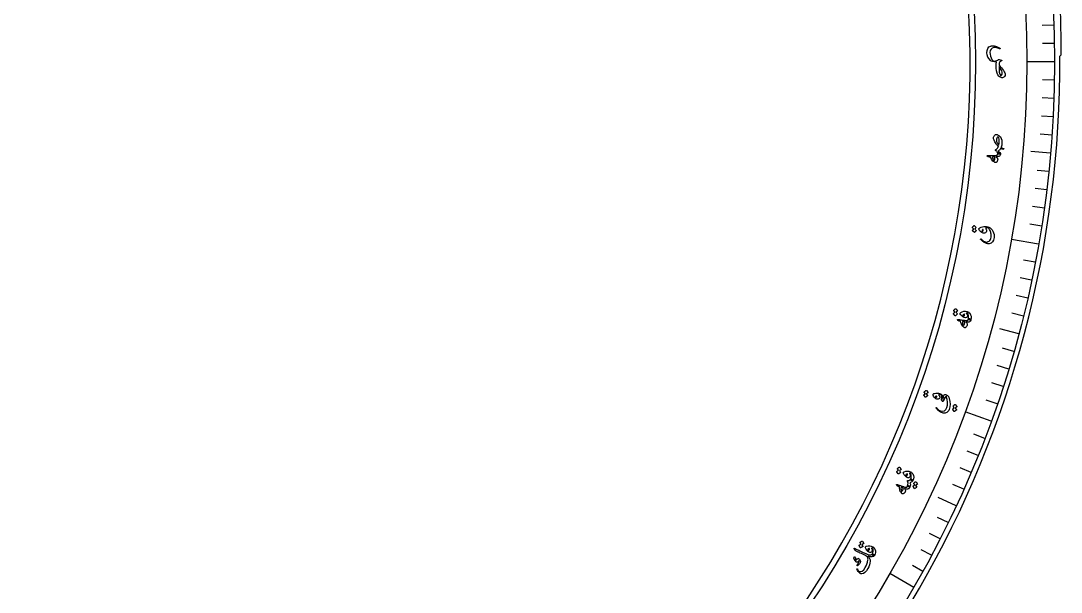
# Model space of a CAD drawing. Header units: millimetres. Extents: x -88 to 88, y -88 to 103.
# Drawn here: x 1.5 to 88.1, y -44.2 to 3.4 of the extents above; entities that cross this region are included whole.
import ezdxf

# ---------------------------------------------------------------- set-up
doc = ezdxf.new("R2010")
doc.units = ezdxf.units.MM
for name, color, linetype in [('CUT_INNER', 6, 'Continuous'), ('CUT_OUTER', 1, 'Continuous'), ('ENGRAVE', 7, 'Continuous'), ('ENGRAVE_FINE', 8, 'Continuous'), ('TEXT', 5, 'Continuous')]:
    doc.layers.add(name, color=color, linetype=linetype)

msp = doc.modelspace()

# ---------------------------------------------------------------- linework, layer by layer
at = {"layer": 'CUT_INNER'}
msp.add_arc((0, 0), 80.52, 110.390625, 87.539062, dxfattribs=at)
at = {"layer": 'CUT_OUTER'}
msp.add_lwpolyline([(88.0975, 0.5668), (88.095, 0.564), (87.9986, 0.4676)], dxfattribs=at)
for centre, radius, start, end in [((5.1658, 0.9769), 82.9327, 359.716647, 8.284978), ((0, -0.0002), 87.9998, 179.223718, 0.304605)]:
    msp.add_arc(centre, radius, start, end, dxfattribs=at)
at = {"layer": 'ENGRAVE'}
for points in [[(87.5512, 0), (85.2474, 0)], [(87.218, -7.6306), (85.5787, -7.4872)], [(86.2211, -15.2031), (83.9523, -14.803)], [(84.568, -22.6599), (82.9784, -22.234)], [(82.2712, -29.9443), (80.1063, -29.1563)], [(79.3483, -37.0007), (77.8569, -36.3053)], [(75.8216, -43.7756), (73.8264, -42.6237)]]:
    msp.add_lwpolyline(points, dxfattribs=at)
for radius in [87.5512, 85.2474, 80.9688]:
    msp.add_circle((0, 0), radius, dxfattribs=at)
at = {"layer": 'ENGRAVE_FINE'}
for points in [[(87.4979, 3.0555), (86.5111, 3.021)], [(87.5379, 1.528), (86.5507, 1.5107)], [(87.5379, -1.528), (86.5507, -1.5107)], [(87.4979, -3.0555), (86.5111, -3.021)], [(87.4312, -4.5821), (86.4452, -4.5304)], [(87.3379, -6.1073), (86.353, -6.0384)], [(87.0716, -9.1516), (86.0896, -9.0484)], [(86.8986, -10.6698), (85.9186, -10.5495)], [(86.6992, -12.1848), (85.7214, -12.0474)], [(86.4733, -13.696), (85.4981, -13.5416)], [(85.9426, -16.7056), (84.9734, -16.5172)], [(85.638, -18.2029), (84.6722, -17.9976)], [(85.3073, -19.6947), (84.3452, -19.4726)], [(84.9506, -21.1806), (83.9925, -20.9417)], [(84.1596, -24.1324), (83.2105, -23.8602)], [(83.7256, -25.5975), (82.7814, -25.3088)], [(83.2661, -27.0548), (82.3271, -26.7497)], [(82.7813, -28.5039), (81.8477, -28.1824)], [(81.7361, -31.3755), (80.8143, -31.0217)], [(81.1761, -32.7973), (80.2606, -32.4274)], [(80.5913, -34.209), (79.6824, -33.8232)], [(79.982, -35.6103), (79.08, -35.2087)], [(78.6905, -38.3799), (77.8031, -37.9471)], [(78.0087, -39.7474), (77.1289, -39.2992)], [(77.3031, -41.1028), (76.4313, -40.6393)], [(76.574, -42.4457), (75.7104, -41.967)]]:
    msp.add_lwpolyline(points, dxfattribs=at)
at = {"layer": 'TEXT'}
for points in [[(83.4461, -1.0722), (83.4323, -1.1584), (83.391, -1.2311), (83.3221, -1.2904), (83.2257, -1.3361), (83.189, -1.3408), (83.1481, -1.3361), (83.1031, -1.3221), (83.054, -1.2989), (83.0067, -1.2723), (82.9674, -1.2483), (82.936, -1.2269), (82.9126, -1.2081), (82.8255, -1.0993), (82.7584, -0.9528), (82.7111, -0.7688), (82.6833, -0.5471), (82.6776, -0.4138), (82.6809, -0.2864), (82.6932, -0.1649), (82.7146, -0.0491), (82.5342, -0.0217), (82.3891, 0.0134), (82.2794, 0.0565), (82.2051, 0.1073), (82.0902, 0.2405), (82.0043, 0.3918), (81.9471, 0.5611), (81.9187, 0.7487), (81.9261, 0.9464), (81.9818, 1.1051), (82.0861, 1.2248), (82.2391, 1.3056), (82.2629, 1.3127), (82.2878, 1.3186), (82.3138, 1.3233), (82.3409, 1.3268), (82.369, 1.3288), (82.3978, 1.329), (82.4275, 1.3273), (82.4579, 1.3238), (82.5118, 1.3161), (82.5649, 1.3059), (82.6174, 1.2933), (82.6691, 1.2781), (82.7199, 1.2606), (82.7696, 1.241), (82.8183, 1.2191), (82.866, 1.1951), (82.8854, 1.1844), (82.9038, 1.1738), (82.9214, 1.1634), (82.938, 1.1531), (82.9536, 1.143), (82.9684, 1.1335), (82.9822, 1.1243), (82.9951, 1.1157), (83.0024, 1.1095), (83.007, 1.1029), (83.0087, 1.096), (83.0078, 1.0887), (83.0049, 1.081), (83.0012, 1.0751), (82.9964, 1.071), (82.9908, 1.0688), (82.9843, 1.0681), (82.9772, 1.0686), (82.9695, 1.0704), (82.9612, 1.0734), (82.9337, 1.091), (82.9035, 1.1077), (82.8705, 1.1234), (82.8348, 1.1381), (82.7434, 1.1688), (82.6575, 1.1872), (82.577, 1.1934), (82.5018, 1.1874), (82.3596, 1.1397), (82.2569, 1.0551), (82.1936, 0.9337), (82.1695, 0.7754), (82.178, 0.6227), (82.2081, 0.4745), (82.2597, 0.3304), (82.3329, 0.1906), (82.3633, 0.1483), (82.4001, 0.1119), (82.4434, 0.0812), (82.4931, 0.0563), (82.5, 0.0534), (82.5085, 0.052), (82.5185, 0.0522), (82.53, 0.0539), (82.6401, 0.0756), (82.7367, 0.1037), (82.8197, 0.1384), (82.8892, 0.1795), (82.9019, 0.1877), (82.9131, 0.1925), (82.9228, 0.1939), (82.931, 0.1919), (83.1329, 0.1159), (83.1482, 0.105), (83.1545, 0.0944), (83.1519, 0.084), (83.1404, 0.074), (82.9854, -0.0172), (82.9623, -0.066), (82.9447, -0.1286), (82.9325, -0.205), (82.9258, -0.2953), (83.0298, -0.403), (83.1259, -0.5112), (83.2142, -0.6199), (83.2947, -0.7291), (83.3616, -0.8336), (83.4091, -0.9257), (83.4372, -1.0052), (83.4461, -1.0722)], [(83.0802, -1.1883), (83.1388, -1.1134), (83.1746, -1.0348), (83.1876, -0.9524), (83.1777, -0.8663), (83.1459, -0.7729), (83.0928, -0.6657), (83.0185, -0.545), (82.9228, -0.4109), (82.9205, -0.654), (82.9458, -0.8645), (82.999, -1.0426), (83.0802, -1.1883)], [(82.4581, -6.3188), (82.4661, -6.2812), (82.4845, -6.2395), (82.5134, -6.1937), (82.5528, -6.1437), (82.5958, -6.1004), (82.6383, -6.0724), (82.6802, -6.0598), (82.7217, -6.0625), (82.7626, -6.076), (82.808, -6.096), (82.8579, -6.1225), (82.9122, -6.1556), (82.9617, -6.1891), (82.9996, -6.2172), (83.0258, -6.2398), (83.0404, -6.2568), (83.1031, -6.3834), (83.1437, -6.5264), (83.162, -6.6858), (83.1581, -6.8616), (83.1545, -6.8971), (83.1497, -6.9323), (83.1437, -6.9671), (83.1365, -7.0014), (83.1283, -7.0352), (83.1191, -7.0682), (83.1091, -7.1006), (83.0982, -7.1323), (83.1199, -7.1458), (83.1597, -7.1643), (83.2176, -7.1878), (83.2936, -7.2163), (83.3082, -7.2235), (83.3161, -7.2344), (83.3171, -7.2491), (83.3113, -7.2676), (83.301, -7.2829), (83.2881, -7.293), (83.2726, -7.2979), (83.2544, -7.2975), (83.2322, -7.2914), (83.2092, -7.2842), (83.1854, -7.2761), (83.1607, -7.2669), (83.1353, -7.2566), (83.1095, -7.245), (83.0831, -7.2322), (83.0562, -7.2181), (83.0218, -7.2762), (82.9837, -7.3271), (82.9418, -7.3709), (82.8963, -7.4074), (82.8813, -7.418), (82.8703, -7.428), (82.8634, -7.4375), (82.8606, -7.4464), (82.8621, -7.4539), (82.8679, -7.4619), (82.878, -7.4702), (82.8923, -7.479), (82.9641, -7.5221), (83.0141, -7.5669), (83.0422, -7.6136), (83.0486, -7.662), (83.0463, -7.6682), (83.0407, -7.6744), (83.0316, -7.6805), (83.0191, -7.6866), (82.9741, -7.6988), (82.9359, -7.7044), (82.9045, -7.7035), (82.8798, -7.6961), (82.8589, -7.6836), (82.8433, -7.6704), (82.833, -7.6564), (82.828, -7.6417), (82.8108, -7.5783), (82.7769, -7.5187), (82.7262, -7.4629), (82.6587, -7.4109), (82.6457, -7.4), (82.6367, -7.3873), (82.632, -7.3728), (82.6315, -7.3566), (82.6353, -7.3393), (82.6436, -7.3243), (82.6563, -7.3115), (82.6735, -7.301), (82.7345, -7.2603), (82.788, -7.2059), (82.8341, -7.1378), (82.8726, -7.0559), (82.8201, -6.9976), (82.7711, -6.9409), (82.7257, -6.8858), (82.6839, -6.8323), (82.5806, -6.679), (82.5086, -6.5425), (82.4677, -6.4224), (82.4581, -6.3188)], [(82.8393, -6.2392), (82.779, -6.3072), (82.736, -6.3808), (82.7104, -6.46), (82.7022, -6.5448), (82.7079, -6.5842), (82.7229, -6.6329), (82.7474, -6.6911), (82.7813, -6.7588), (82.8, -6.7935), (82.8178, -6.8255), (82.8345, -6.8545), (82.8503, -6.8807), (82.8651, -6.9041), (82.8793, -6.9246), (82.8928, -6.9423), (82.9056, -6.9572), (82.92, -6.8794), (82.929, -6.7869), (82.9326, -6.6798), (82.9307, -6.558), (82.9231, -6.4406), (82.9094, -6.349), (82.8895, -6.2833), (82.8637, -6.2435), (82.858, -6.2373), (82.852, -6.2346), (82.8458, -6.2352), (82.8393, -6.2392)], [(81.9446, -7.8619), (81.9306, -7.8462), (81.9299, -7.8347), (81.9423, -7.8276), (81.9679, -7.8249), (81.9832, -7.8246), (82.0044, -7.8241), (82.0316, -7.8231), (82.0646, -7.8218), (82.1038, -7.8203), (82.1496, -7.8188), (82.2018, -7.8174), (82.2605, -7.8159), (82.3182, -7.8143), (82.3698, -7.813), (82.4155, -7.8118), (82.455, -7.8109), (82.4884, -7.8101), (82.5154, -7.8095), (82.5361, -7.8091), (82.5504, -7.8088), (82.6409, -7.8047), (82.7119, -7.7931), (82.7636, -7.7742), (82.7959, -7.7478), (82.8093, -7.7283), (82.8192, -7.7041), (82.8254, -7.6752), (82.828, -7.6417), (82.8331, -7.6222), (82.8441, -7.6078), (82.8612, -7.5987), (82.8842, -7.5948), (82.9116, -7.5951), (82.9389, -7.5986), (82.9662, -7.6051), (82.9936, -7.6147), (83.0167, -7.626), (83.0335, -7.6377), (83.0442, -7.6497), (83.0486, -7.662), (83.042, -7.7265), (83.0252, -7.781), (82.9981, -7.8255), (82.9609, -7.8601), (82.9084, -7.887), (82.8408, -7.907), (82.7582, -7.9198), (82.6604, -7.9256), (82.7157, -7.9659), (82.7584, -8.0057), (82.7885, -8.0448), (82.8059, -8.0834), (82.8105, -8.1138), (82.81, -8.1489), (82.8043, -8.1889), (82.7936, -8.2335), (82.7781, -8.2802), (82.7615, -8.319), (82.7439, -8.35), (82.7251, -8.373), (82.7031, -8.3909), (82.6808, -8.402), (82.6582, -8.4062), (82.6355, -8.4036), (82.6076, -8.395), (82.577, -8.3822), (82.5438, -8.365), (82.508, -8.3436), (82.4721, -8.3202), (82.4437, -8.3001), (82.4227, -8.2831), (82.4091, -8.2694), (82.3552, -8.1955), (82.3056, -8.116), (82.2602, -8.0308), (82.2189, -7.9399), (82.1716, -7.9386), (82.1308, -7.937), (82.0965, -7.935), (82.0688, -7.9328), (82.0456, -7.9292), (82.0252, -7.9231), (82.0075, -7.9145), (81.9925, -7.9033)], [(82.37, -7.9373), (82.3919, -8.0288), (82.422, -8.1077), (82.4605, -8.1739), (82.5073, -8.2273), (82.514, -8.2312), (82.5204, -8.2317), (82.5266, -8.2288), (82.5325, -8.2224), (82.546, -8.1979), (82.5571, -8.1711), (82.5658, -8.1418), (82.572, -8.1101), (82.5759, -8.076), (82.5774, -8.0395), (82.5765, -8.0006), (82.5731, -7.9593), (82.5717, -7.9528), (82.5688, -7.9459), (82.5644, -7.9385), (82.5586, -7.9307), (82.5384, -7.9302), (82.5172, -7.9301), (82.4951, -7.9304), (82.472, -7.931), (82.4479, -7.932), (82.4229, -7.9334), (82.3969, -7.9352), (82.37, -7.9373)], [(80.7048, -13.8246), (80.7023, -13.8211), (80.7012, -13.8166), (80.7015, -13.8111), (80.7032, -13.8046), (80.7162, -13.7826), (80.7299, -13.7614), (80.7445, -13.7412), (80.7598, -13.7218), (80.776, -13.7032), (80.7934, -13.6853), (80.812, -13.668), (80.8316, -13.6514), (80.8373, -13.6485), (80.8428, -13.6477), (80.8484, -13.6491), (80.8539, -13.6526), (81.0187, -13.7992), (81.0206, -13.8028), (81.0198, -13.8074), (81.0164, -13.8132), (81.0102, -13.82), (81.0048, -13.8245), (80.9972, -13.832), (80.9874, -13.8426), (80.9753, -13.8561), (80.9608, -13.8728), (80.9438, -13.8927), (80.9241, -13.9159), (80.9018, -13.9424), (81.0291, -14.0584), (81.0328, -14.0634), (81.0329, -14.069), (81.0295, -14.0752), (81.0225, -14.082), (81.0165, -14.088), (81.0074, -14.0974), (80.9951, -14.1102), (80.9798, -14.1266), (80.9613, -14.1467), (80.9396, -14.1709), (80.9146, -14.1992), (80.8864, -14.2315), (80.8821, -14.2346), (80.8782, -14.2356), (80.8747, -14.2346), (80.8715, -14.2314), (80.7151, -14.0829), (80.7126, -14.0794), (80.7115, -14.0749), (80.7118, -14.0694), (80.7136, -14.0629), (80.7237, -14.044), (80.7347, -14.0258), (80.7467, -14.0085), (80.7596, -13.9919), (80.7734, -13.9761), (80.7878, -13.961), (80.8028, -13.9466), (80.8185, -13.933)], [(81.2506, -13.9181), (81.2589, -13.8962), (81.2762, -13.8741), (81.3027, -13.8516), (81.3383, -13.8288), (81.4311, -13.7852), (81.538, -13.7545), (81.659, -13.7366), (81.794, -13.7315), (81.8637, -13.7351), (81.9334, -13.7449), (82.0029, -13.761), (82.0723, -13.7833), (82.1819, -13.8383), (82.2765, -13.9117), (82.3561, -14.0034), (82.4207, -14.1135), (82.4757, -14.2535), (82.5098, -14.3891), (82.5229, -14.5202), (82.5151, -14.6468), (82.4645, -14.849), (82.3786, -15.0024), (82.2576, -15.1068), (82.1016, -15.1622), (82.0513, -15.1658), (81.9984, -15.162), (81.9427, -15.1508), (81.8844, -15.1322), (81.8212, -15.1079), (81.7588, -15.0788), (81.6971, -15.0449), (81.6361, -15.0061), (81.5757, -14.963), (81.5159, -14.9159), (81.4567, -14.8649), (81.398, -14.8101), (81.392, -14.8026), (81.3888, -14.7953), (81.3883, -14.7882), (81.3907, -14.7813), (81.3948, -14.7741), (81.3993, -14.7685), (81.404, -14.7646), (81.4092, -14.7622), (81.4161, -14.761), (81.4235, -14.7623), (81.4314, -14.7663), (81.4398, -14.7728), (81.5393, -14.8642), (81.6324, -14.9341), (81.7191, -14.9822), (81.7995, -15.0086), (81.8776, -15.0163), (81.9523, -15.0077), (82.0238, -14.9827), (82.092, -14.9414), (82.1536, -14.8821), (82.2023, -14.8053), (82.2382, -14.711), (82.2611, -14.5992), (82.2679, -14.5217), (82.2684, -14.4442), (82.2626, -14.3667), (82.2505, -14.2892), (82.2319, -14.2119), (82.2066, -14.1349), (82.1747, -14.0583), (82.136, -13.982), (82.0981, -13.9213), (82.0587, -13.8749), (82.0178, -13.8426), (81.9755, -13.8245), (81.9329, -13.8184), (81.891, -13.8222), (81.8501, -13.8357), (81.8099, -13.859), (81.8618, -13.9448), (81.8873, -14.0278), (81.8863, -14.1078), (81.859, -14.1849), (81.7986, -14.2572), (81.7176, -14.2865), (81.616, -14.2728), (81.4938, -14.2163), (81.3783, -14.139), (81.2992, -14.0637), (81.2567, -13.99), (81.2506, -13.9181)], [(81.585, -13.9629), (81.5553, -13.9834), (81.5331, -14.0038), (81.5183, -14.0243), (81.511, -14.0449), (81.5111, -14.0634), (81.5176, -14.0827), (81.5305, -14.1029), (81.5498, -14.1238), (81.5679, -14.1097), (81.5827, -14.0927), (81.5942, -14.0731), (81.6024, -14.0506), (81.6051, -14.029), (81.603, -14.0071), (81.5964, -13.9851), (81.585, -13.9629)], [(79.1508, -20.7333), (79.1486, -20.7296), (79.1478, -20.725), (79.1486, -20.7196), (79.1509, -20.7133), (79.1657, -20.6925), (79.1813, -20.6726), (79.1975, -20.6537), (79.2144, -20.6358), (79.2322, -20.6187), (79.2511, -20.6023), (79.271, -20.5867), (79.2921, -20.5718), (79.2979, -20.5694), (79.3036, -20.5692), (79.3089, -20.571), (79.3141, -20.575), (79.4657, -20.7352), (79.4673, -20.7389), (79.4661, -20.7435), (79.4621, -20.7489), (79.4554, -20.7552), (79.4497, -20.7592), (79.4414, -20.766), (79.4307, -20.7757), (79.4175, -20.7881), (79.4017, -20.8035), (79.3829, -20.8218), (79.3613, -20.8432), (79.3369, -20.8676), (79.4537, -20.9942), (79.4569, -20.9994), (79.4566, -21.005), (79.4526, -21.0109), (79.4451, -21.0171), (79.4386, -21.0225), (79.4287, -21.0311), (79.4154, -21.0428), (79.3987, -21.0578), (79.3785, -21.0762), (79.3548, -21.0985), (79.3275, -21.1244), (79.2966, -21.1542), (79.2921, -21.1569), (79.2881, -21.1576), (79.2846, -21.1562), (79.2817, -21.1527), (79.1387, -20.9914), (79.1365, -20.9876), (79.1358, -20.9831), (79.1367, -20.9776), (79.139, -20.9713), (79.1506, -20.9534), (79.1632, -20.9363), (79.1766, -20.92), (79.191, -20.9046), (79.206, -20.8901), (79.2217, -20.8763), (79.2379, -20.8633), (79.2547, -20.8511)], [(79.6856, -20.9543), (79.6923, -20.9387), (79.7042, -20.9225), (79.7213, -20.9058), (79.7436, -20.8886), (79.8669, -20.822), (79.9953, -20.7866), (80.1289, -20.7825), (80.2677, -20.8097), (80.337, -20.8355), (80.3966, -20.8667), (80.4465, -20.9034), (80.4867, -20.9455), (80.5606, -21.0677), (80.6018, -21.1984), (80.6104, -21.3377), (80.5863, -21.4854), (80.579, -21.499), (80.5655, -21.5087), (80.5456, -21.5144), (80.5195, -21.5162), (80.5054, -21.5158), (80.4914, -21.5142), (80.4773, -21.5114), (80.4632, -21.5076), (80.4495, -21.503), (80.4364, -21.4982), (80.4241, -21.4931), (80.4125, -21.4877), (80.3931, -21.4756), (80.3799, -21.4617), (80.373, -21.446), (80.3723, -21.4284), (80.3907, -21.2836), (80.3879, -21.153), (80.364, -21.0368), (80.3191, -20.935), (80.2845, -20.9303), (80.2566, -20.9282), (80.2353, -20.9289), (80.2206, -20.9322), (80.2074, -20.9373), (80.1981, -20.9429), (80.1929, -20.9488), (80.1917, -20.9552), (80.1921, -20.9599), (80.1933, -20.9638), (80.1953, -20.9671), (80.1981, -20.9696), (80.2392, -21.0048), (80.2681, -21.0426), (80.2848, -21.0829), (80.2895, -21.1258), (80.2683, -21.2415), (80.2169, -21.3111), (80.1353, -21.3348), (80.0236, -21.3125), (79.9631, -21.2863), (79.9028, -21.2499), (79.8425, -21.2034), (79.7824, -21.1469), (79.7326, -21.091), (79.6999, -21.0403), (79.6842, -20.9947), (79.6856, -20.9543)], [(79.4644, -21.4973), (79.4533, -21.4794), (79.4545, -21.468), (79.4679, -21.4631), (79.4936, -21.4647), (79.5087, -21.467), (79.5298, -21.47), (79.5567, -21.4736), (79.5895, -21.4779), (79.6284, -21.483), (79.6737, -21.4892), (79.7254, -21.4965), (79.7836, -21.5049), (79.8407, -21.513), (79.8918, -21.5204), (79.937, -21.5269), (79.9762, -21.5326), (80.0092, -21.5374), (80.0359, -21.5414), (80.0564, -21.5444), (80.0705, -21.5465), (80.1604, -21.5577), (80.2324, -21.5582), (80.2866, -21.5482), (80.3228, -21.5275), (80.3393, -21.5106), (80.3531, -21.4884), (80.3641, -21.461), (80.3723, -21.4284), (80.3805, -21.41), (80.3938, -21.3977), (80.4122, -21.3916), (80.4356, -21.3916), (80.4624, -21.3965), (80.4888, -21.4044), (80.5147, -21.4155), (80.5401, -21.4296), (80.5609, -21.4446), (80.5756, -21.4589), (80.584, -21.4725), (80.5863, -21.4854), (80.569, -21.5479), (80.5433, -21.5988), (80.5091, -21.6381), (80.4666, -21.6659), (80.4103, -21.6837), (80.3404, -21.692), (80.2567, -21.6908), (80.1594, -21.6802), (80.2072, -21.7292), (80.2426, -21.7755), (80.2656, -21.8192), (80.2763, -21.8601), (80.2758, -21.8908), (80.2694, -21.9254), (80.2571, -21.9638), (80.239, -22.006), (80.2159, -22.0495), (80.1931, -22.0849), (80.1705, -22.1125), (80.1482, -22.1321), (80.1234, -22.146), (80.0996, -22.1532), (80.0766, -22.1536), (80.0546, -22.1472), (80.0286, -22.134), (80.0006, -22.1162), (79.9707, -22.0938), (79.939, -22.0667), (79.9076, -22.0376), (79.883, -22.0129), (79.8651, -21.9927), (79.8539, -21.9769), (79.8133, -21.895), (79.7777, -21.8083), (79.7472, -21.7167), (79.7218, -21.6202), (79.6754, -21.6109), (79.6354, -21.6025), (79.6019, -21.5948), (79.575, -21.588), (79.5527, -21.5805), (79.5336, -21.5711), (79.5176, -21.5596), (79.5047, -21.5461)], [(79.8712, -21.6429), (79.8774, -21.7368), (79.8939, -21.8197), (79.9207, -21.8913), (79.9578, -21.9519), (79.9638, -21.9569), (79.9701, -21.9584), (79.9766, -21.9566), (79.9835, -21.9513), (80.0009, -21.9294), (80.0163, -21.9048), (80.0298, -21.8774), (80.0413, -21.8472), (80.0509, -21.8142), (80.0585, -21.7785), (80.0641, -21.74), (80.0677, -21.6987), (80.0674, -21.6921), (80.0657, -21.6848), (80.0626, -21.6768), (80.0581, -21.6681), (80.0383, -21.6642), (80.0175, -21.6606), (79.9956, -21.6571), (79.9727, -21.6539), (79.9489, -21.6508), (79.924, -21.648), (79.8981, -21.6454), (79.8712, -21.6429)], [(79.9221, -21.1002), (79.9225, -21.1255), (79.9353, -21.1487), (79.9605, -21.1698), (79.9979, -21.1888), (80.0042, -21.1903), (80.0088, -21.191), (80.0117, -21.191), (80.0128, -21.1902), (80.025, -21.1678), (80.0345, -21.1445), (80.0414, -21.1201), (80.0457, -21.0947), (80.0468, -21.0717), (80.0449, -21.052), (80.0398, -21.0355), (80.0316, -21.0224), (79.9864, -21.0391), (79.953, -21.0576), (79.9316, -21.078), (79.9221, -21.1002)], [(76.6961, -27.5201), (76.6942, -27.5163), (76.6939, -27.5117), (76.6952, -27.5063), (76.698, -27.5003), (76.7146, -27.4809), (76.7318, -27.4626), (76.7496, -27.4453), (76.768, -27.429), (76.7872, -27.4136), (76.8074, -27.3991), (76.8286, -27.3854), (76.8508, -27.3725), (76.8569, -27.3706), (76.8625, -27.3709), (76.8677, -27.3732), (76.8725, -27.3776), (77.0096, -27.5501), (77.0108, -27.5539), (77.0092, -27.5584), (77.0048, -27.5634), (76.9976, -27.569), (76.9915, -27.5725), (76.9827, -27.5785), (76.9712, -27.5871), (76.957, -27.5983), (76.9399, -27.6121), (76.9196, -27.6287), (76.8962, -27.648), (76.8698, -27.67), (76.9751, -27.806), (76.9778, -27.8115), (76.977, -27.817), (76.9726, -27.8225), (76.9645, -27.828), (76.9576, -27.8328), (76.947, -27.8404), (76.9327, -27.8509), (76.9148, -27.8642), (76.8931, -27.8807), (76.8675, -27.9007), (76.8381, -27.924), (76.8048, -27.9508), (76.8, -27.9531), (76.796, -27.9534), (76.7927, -27.9517), (76.7901, -27.948), (76.6617, -27.7751), (76.6599, -27.7712), (76.6596, -27.7666), (76.6608, -27.7613), (76.6637, -27.7553), (76.6769, -27.7385), (76.6909, -27.7226), (76.7057, -27.7077), (76.7213, -27.6937), (76.7375, -27.6806), (76.7543, -27.6683), (76.7716, -27.6569), (76.7894, -27.6462)], [(77.5541, -27.6204), (77.6613, -27.5987), (77.7678, -27.5945), (77.8735, -27.6078), (77.9786, -27.6387), (78.0015, -27.6472), (78.0239, -27.6564), (78.0458, -27.6661), (78.067, -27.6765), (78.0876, -27.6875), (78.1074, -27.699), (78.1263, -27.711), (78.1444, -27.7235), (78.2533, -27.8287), (78.3118, -27.9577), (78.3199, -28.1105), (78.2773, -28.2869), (78.2725, -28.295), (78.2659, -28.2985), (78.2573, -28.2974), (78.2468, -28.2916), (78.2229, -28.2732), (78.197, -28.25), (78.1693, -28.2223), (78.1396, -28.19), (78.1348, -28.1837), (78.1319, -28.1767), (78.1309, -28.1692), (78.1317, -28.1609), (78.1521, -28.0246), (78.154, -27.9111), (78.1375, -27.8206), (78.1026, -27.753), (78.0844, -27.7365), (78.0605, -27.7264), (78.0306, -27.7226), (77.9949, -27.7252), (77.9767, -27.7279), (77.9604, -27.7312), (77.946, -27.7352), (77.9335, -27.7399), (77.9225, -27.7451), (77.9124, -27.7506), (77.9034, -27.7565), (77.8953, -27.7627), (77.9309, -27.8031), (77.9576, -27.841), (77.9753, -27.8764), (77.9842, -27.9092), (77.9847, -27.9801), (77.9642, -28.0359), (77.9226, -28.0766), (77.8599, -28.1021), (77.7987, -28.1076), (77.7357, -28.0945), (77.671, -28.0628), (77.6044, -28.0125), (77.5148, -27.924), (77.4566, -27.8436), (77.4298, -27.7714), (77.4343, -27.7072), (77.4486, -27.68), (77.4734, -27.6564), (77.5085, -27.6366), (77.5541, -27.6204)], [(78.1503, -28.1965), (78.1595, -28.1615), (78.1697, -28.1262), (78.1811, -28.0906), (78.1934, -28.0548), (78.207, -28.0189), (78.2217, -27.9831), (78.2377, -27.9474), (78.255, -27.9119), (78.2904, -27.8468), (78.3275, -27.7944), (78.3662, -27.7546), (78.4067, -27.7275), (78.4306, -27.7195), (78.4574, -27.7187), (78.4873, -27.7251), (78.5201, -27.7388), (78.5862, -27.7753), (78.6387, -27.8096), (78.6776, -27.8417), (78.7029, -27.8717), (78.7228, -27.9054), (78.7416, -27.9446), (78.7595, -27.9895), (78.7764, -28.0399), (78.8364, -28.2919), (78.8561, -28.5298), (78.8357, -28.7533), (78.7751, -28.962), (78.7355, -29.0426), (78.6878, -29.1116), (78.6323, -29.169), (78.5688, -29.2148), (78.5003, -29.2481), (78.4294, -29.2683), (78.3562, -29.2752), (78.2807, -29.269), (78.2027, -29.2501), (78.1221, -29.219), (78.0387, -29.1756), (77.9528, -29.12), (77.9094, -29.0883), (77.8688, -29.0555), (77.8312, -29.0216), (77.7963, -28.9867), (77.7641, -28.9509), (77.7342, -28.9146), (77.7066, -28.8777), (77.6814, -28.8402), (77.676, -28.8269), (77.6752, -28.8163), (77.679, -28.8083), (77.6873, -28.8031), (77.6991, -28.8004), (77.7102, -28.8017), (77.7203, -28.8069), (77.7297, -28.8162), (77.8113, -28.9159), (77.8938, -28.9947), (77.9771, -29.0525), (78.0614, -29.0894), (78.2346, -29.1149), (78.3796, -29.0756), (78.4965, -28.9713), (78.5848, -28.8021), (78.6374, -28.5916), (78.6464, -28.3662), (78.6116, -28.1262), (78.5331, -27.8719), (78.5303, -27.8682), (78.5266, -27.8663), (78.5218, -27.8664), (78.516, -27.8685), (78.4627, -27.9118), (78.405, -27.9968), (78.3427, -28.1234), (78.2756, -28.2916), (78.2714, -28.2996), (78.2663, -28.3027), (78.2604, -28.3009), (78.2537, -28.2941)], [(77.6257, -27.8953), (77.6235, -27.9095), (77.6262, -27.9267), (77.6336, -27.9469), (77.6458, -27.9702), (77.6537, -27.9779), (77.6637, -27.9805), (77.6759, -27.9781), (77.6902, -27.9705), (77.7206, -27.9434), (77.7366, -27.9104), (77.7384, -27.8717), (77.726, -27.8272), (77.7226, -27.8221), (77.7183, -27.8193), (77.7133, -27.8188), (77.7074, -27.8206), (77.6763, -27.8403), (77.6523, -27.8594), (77.6355, -27.8777), (77.6257, -27.8953)], [(79.1018, -28.699), (79.0999, -28.695), (79.0997, -28.6903), (79.101, -28.6848), (79.1039, -28.6786), (79.1209, -28.6585), (79.1384, -28.6396), (79.1565, -28.6216), (79.1752, -28.6047), (79.1947, -28.5888), (79.2151, -28.5737), (79.2366, -28.5594), (79.2591, -28.546), (79.2652, -28.5441), (79.2709, -28.5443), (79.2761, -28.5467), (79.2808, -28.5512), (79.416, -28.7277), (79.4172, -28.7316), (79.4155, -28.7362), (79.411, -28.7414), (79.4037, -28.7472), (79.3975, -28.7508), (79.3886, -28.7571), (79.377, -28.7661), (79.3625, -28.7776), (79.3451, -28.792), (79.3246, -28.8092), (79.3009, -28.8292), (79.274, -28.852), (79.3778, -28.9912), (79.3805, -28.9969), (79.3796, -29.0025), (79.375, -29.0082), (79.3669, -29.0139), (79.3598, -29.0189), (79.3491, -29.0268), (79.3346, -29.0377), (79.3164, -29.0515), (79.2944, -29.0687), (79.2685, -29.0893), (79.2386, -29.1136), (79.2048, -29.1413), (79.2, -29.1437), (79.1959, -29.1441), (79.1926, -29.1423), (79.1901, -29.1386), (79.0637, -28.9616), (79.0618, -28.9576), (79.0616, -28.9529), (79.063, -28.9474), (79.0659, -28.9411), (79.0794, -28.9238), (79.0937, -28.9074), (79.1087, -28.8919), (79.1246, -28.8775), (79.1411, -28.8638), (79.1581, -28.8511), (79.1756, -28.8392), (79.1936, -28.8281)], [(74.4712, -33.8934), (74.4696, -33.8893), (74.4697, -33.8847), (74.4714, -33.8795), (74.4747, -33.8736), (74.4929, -33.8556), (74.5116, -33.8387), (74.5308, -33.8228), (74.5505, -33.808), (74.5709, -33.7942), (74.5923, -33.7813), (74.6146, -33.7693), (74.6379, -33.7583), (74.6441, -33.7569), (74.6496, -33.7576), (74.6546, -33.7603), (74.659, -33.7652), (74.7812, -33.9488), (74.7821, -33.9527), (74.7802, -33.957), (74.7753, -33.9617), (74.7676, -33.9667), (74.7613, -33.9697), (74.752, -33.975), (74.7399, -33.9827), (74.7247, -33.9927), (74.7065, -34.0052), (74.6849, -34.0201), (74.66, -34.0375), (74.6317, -34.0574), (74.7253, -34.2019), (74.7276, -34.2077), (74.7263, -34.2131), (74.7214, -34.2182), (74.7129, -34.2231), (74.7056, -34.2273), (74.6944, -34.234), (74.6793, -34.2434), (74.6603, -34.2553), (74.6372, -34.27), (74.6101, -34.2879), (74.5788, -34.3088), (74.5433, -34.3329), (74.5384, -34.3348), (74.5343, -34.3348), (74.5312, -34.3328), (74.5289, -34.3289), (74.4154, -34.1456), (74.4139, -34.1416), (74.414, -34.1369), (74.4157, -34.1317), (74.4191, -34.1259), (74.4336, -34.1102), (74.4489, -34.0955), (74.4649, -34.0817), (74.4816, -34.069), (74.499, -34.0572), (74.5167, -34.0463), (74.5349, -34.0362), (74.5536, -34.0271)], [(74.9607, -34.2021), (74.9699, -34.1878), (74.9843, -34.1739), (75.004, -34.1604), (75.0289, -34.1472), (75.1618, -34.1026), (75.2943, -34.0895), (75.4267, -34.1081), (75.5589, -34.1586), (75.6228, -34.1958), (75.6762, -34.2367), (75.7191, -34.2813), (75.7516, -34.3297), (75.8036, -34.4626), (75.822, -34.5985), (75.8068, -34.7372), (75.7579, -34.8787), (75.7484, -34.8908), (75.7334, -34.898), (75.7128, -34.9003), (75.6868, -34.8977), (75.673, -34.8948), (75.6594, -34.8908), (75.646, -34.8858), (75.6328, -34.8796), (75.62, -34.8727), (75.608, -34.8658), (75.5967, -34.8586), (75.5862, -34.8513), (75.5692, -34.8361), (75.5585, -34.8202), (75.5544, -34.8035), (75.5567, -34.786), (75.5994, -34.6465), (75.6189, -34.5174), (75.6151, -34.3988), (75.5882, -34.2908), (75.5549, -34.2803), (75.5278, -34.2735), (75.5067, -34.2705), (75.4916, -34.2713), (75.4777, -34.2741), (75.4676, -34.278), (75.4615, -34.2829), (75.4592, -34.289), (75.4588, -34.2937), (75.4593, -34.2978), (75.4607, -34.3013), (75.4631, -34.3043), (75.4976, -34.346), (75.5196, -34.3881), (75.5293, -34.4307), (75.5265, -34.4738), (75.486, -34.5842), (75.4235, -34.6441), (75.3391, -34.6535), (75.2328, -34.6126), (75.1777, -34.5764), (75.1244, -34.5303), (75.0729, -34.4743), (75.0233, -34.4083), (74.9837, -34.3448), (74.9601, -34.2892), (74.9524, -34.2417), (74.9607, -34.2021)], [(75.1688, -34.3861), (75.165, -34.4111), (75.1737, -34.4361), (75.1948, -34.4612), (75.2285, -34.4863), (75.2345, -34.4888), (75.2388, -34.4903), (75.2417, -34.4908), (75.243, -34.4902), (75.2587, -34.4702), (75.2721, -34.4488), (75.283, -34.426), (75.2916, -34.4017), (75.2966, -34.3792), (75.298, -34.3594), (75.2958, -34.3424), (75.29, -34.3281), (75.2426, -34.3368), (75.2066, -34.3494), (75.182, -34.3658), (75.1688, -34.3861)], [(74.3971, -35.2391), (74.3893, -35.2195), (74.3925, -35.2085), (74.4066, -35.2061), (74.4316, -35.2122), (74.4461, -35.2172), (74.4663, -35.2238), (74.4921, -35.2322), (74.5236, -35.2422), (74.561, -35.2541), (74.6045, -35.2682), (74.6542, -35.2846), (74.7099, -35.3031), (74.7647, -35.3213), (74.8137, -35.3376), (74.857, -35.352), (74.8945, -35.3645), (74.9262, -35.3751), (74.9518, -35.3838), (74.9714, -35.3904), (74.9849, -35.395), (75.0714, -35.4218), (75.1422, -35.4351), (75.1973, -35.4349), (75.2366, -35.421), (75.2558, -35.4072), (75.2733, -35.3878), (75.289, -35.3628), (75.3028, -35.3322), (75.3142, -35.3155), (75.3295, -35.3058), (75.3486, -35.303), (75.3716, -35.3071), (75.3972, -35.3167), (75.4218, -35.3293), (75.4453, -35.3447), (75.4677, -35.3631), (75.4856, -35.3815), (75.4975, -35.3982), (75.5034, -35.4131), (75.5034, -35.4262), (75.4753, -35.4846), (75.4409, -35.5302), (75.4003, -35.5629), (75.3536, -35.5827), (75.2951, -35.5902), (75.2247, -35.586), (75.1426, -35.57), (75.0487, -35.5422), (75.087, -35.5989), (75.1137, -35.6508), (75.1286, -35.6979), (75.1319, -35.7401), (75.1259, -35.7702), (75.1135, -35.8031), (75.0946, -35.8387), (75.0693, -35.8771), (75.0389, -35.9157), (75.0101, -35.9466), (74.983, -35.9697), (74.9576, -35.985), (74.9307, -35.9944), (74.906, -35.9972), (74.8834, -35.9935), (74.8628, -35.9833), (74.8395, -35.9657), (74.8151, -35.9433), (74.7897, -35.9159), (74.7633, -35.8836), (74.7375, -35.8494), (74.7177, -35.8207), (74.7036, -35.7977), (74.6955, -35.7801), (74.67, -35.6924), (74.6503, -35.6007), (74.6366, -35.5051), (74.6286, -35.4057), (74.5846, -35.3883), (74.5468, -35.3729), (74.5152, -35.3595), (74.4898, -35.348), (74.4693, -35.3367), (74.4522, -35.324), (74.4384, -35.3099), (74.4281, -35.2943)], [(74.7716, -35.4545), (74.7611, -35.5481), (74.7627, -35.6325), (74.7763, -35.7078), (74.8022, -35.7739), (74.8071, -35.7799), (74.813, -35.7826), (74.8198, -35.7819), (74.8275, -35.7779), (74.8485, -35.7595), (74.8681, -35.7379), (74.8862, -35.7134), (74.9029, -35.6857), (74.9182, -35.6549), (74.9319, -35.6211), (74.9443, -35.5842), (74.9552, -35.5442), (74.9561, -35.5377), (74.9557, -35.5302), (74.9541, -35.5218), (74.9512, -35.5124), (74.9324, -35.5051), (74.9125, -35.4978), (74.8916, -35.4905), (74.8697, -35.4833), (74.8467, -35.4761), (74.8227, -35.4689), (74.7977, -35.4617), (74.7716, -35.4545)], [(75.5567, -34.786), (75.5706, -34.7709), (75.5826, -34.7606), (75.5927, -34.7552), (75.6009, -34.7547), (75.6117, -34.7577), (75.6243, -34.7628), (75.6385, -34.77), (75.6545, -34.7794), (75.7044, -34.8127), (75.7382, -34.8404), (75.7561, -34.8623), (75.7579, -34.8787), (75.7214, -34.9354), (75.6678, -34.9843), (75.5972, -35.0251), (75.5095, -35.058), (75.5373, -35.1411), (75.5455, -35.2302), (75.5342, -35.3252), (75.5034, -35.4262), (75.4965, -35.4355), (75.4863, -35.4408), (75.4729, -35.4422), (75.4563, -35.4397), (75.3543, -35.4136), (75.3429, -35.4107), (75.3321, -35.4045), (75.3217, -35.3952), (75.3117, -35.3827), (75.3052, -35.3706), (75.3015, -35.3581), (75.3007, -35.3453), (75.3028, -35.3322), (75.339, -35.2115), (75.3522, -35.1046), (75.3425, -35.0117), (75.3099, -34.9328), (75.3049, -34.923), (75.3027, -34.9131), (75.3033, -34.9032), (75.3066, -34.8932), (75.3119, -34.885), (75.3186, -34.8804), (75.3266, -34.8796), (75.336, -34.8824), (75.3445, -34.886), (75.3521, -34.8885), (75.3589, -34.89), (75.3648, -34.8903), (75.4273, -34.8736), (75.4801, -34.8506), (75.5233, -34.8214), (75.5567, -34.786)], [(75.822, -35.1156), (75.8205, -35.1115), (75.8206, -35.1068), (75.8224, -35.1015), (75.8258, -35.0955), (75.8443, -35.0772), (75.8633, -35.0599), (75.8828, -35.0438), (75.9028, -35.0287), (75.9235, -35.0146), (75.9452, -35.0014), (75.9678, -34.9892), (75.9913, -34.9779), (75.9975, -34.9765), (76.0031, -34.9772), (76.0081, -34.98), (76.0124, -34.9849), (76.1323, -35.1716), (76.1332, -35.1756), (76.1312, -35.18), (76.1262, -35.1847), (76.1184, -35.1899), (76.112, -35.1929), (76.1027, -35.1983), (76.0903, -35.2061), (76.075, -35.2164), (76.0565, -35.229), (76.0346, -35.2443), (76.0093, -35.262), (75.9807, -35.2823), (76.0725, -35.4292), (76.0747, -35.4351), (76.0733, -35.4406), (76.0683, -35.4458), (76.0597, -35.4508), (76.0523, -35.455), (76.041, -35.4619), (76.0257, -35.4714), (76.0064, -35.4836), (75.9831, -35.4986), (75.9556, -35.5168), (75.9238, -35.5382), (75.8879, -35.5627), (75.8829, -35.5647), (75.8788, -35.5646), (75.8757, -35.5627), (75.8735, -35.5587), (75.7623, -35.3723), (75.7608, -35.3682), (75.761, -35.3635), (75.7628, -35.3582), (75.7662, -35.3523), (75.7811, -35.3363), (75.7966, -35.3213), (75.8129, -35.3073), (75.8299, -35.2943), (75.8474, -35.2823), (75.8654, -35.2712), (75.8838, -35.2609), (75.9027, -35.2515)], [(70.8752, -40.5519), (70.8672, -40.5335), (70.8681, -40.5234), (70.8782, -40.5217), (70.8973, -40.5282), (70.9139, -40.5359), (70.9412, -40.5488), (70.9791, -40.5669), (71.0277, -40.5902), (71.087, -40.6186), (71.1572, -40.652), (71.2381, -40.6902), (71.3299, -40.7335), (71.6181, -40.8669), (71.8415, -40.9655), (71.9999, -41.0295), (72.0935, -41.0589), (72.1814, -41.0696), (72.2551, -41.0672), (72.3146, -41.0518), (72.36, -41.0233), (72.3795, -41.0088), (72.4009, -41.001), (72.4241, -41), (72.4492, -41.0057), (72.4739, -41.0163), (72.4961, -41.0301), (72.5158, -41.0471), (72.533, -41.0673), (72.5462, -41.0878), (72.5539, -41.1054), (72.556, -41.1203), (72.5527, -41.1325), (72.4755, -41.2139), (72.3638, -41.247), (72.2175, -41.2318), (72.0367, -41.1683), (72.0677, -41.2118), (72.0966, -41.2607), (72.1236, -41.3148), (72.1485, -41.3743), (72.1675, -41.4314), (72.1805, -41.4866), (72.1875, -41.5398), (72.1886, -41.591), (72.1716, -41.7509), (72.1357, -41.9084), (72.0811, -42.0634), (72.0077, -42.2157), (71.8846, -42.4104), (71.7577, -42.5476), (71.6272, -42.6275), (71.4934, -42.6501), (71.4564, -42.6456), (71.422, -42.6377), (71.3905, -42.6264), (71.3616, -42.6117), (71.2679, -42.5412), (71.19, -42.4598), (71.1279, -42.3675), (71.0815, -42.2644), (71.0793, -42.2555), (71.0789, -42.2471), (71.0804, -42.2391), (71.0839, -42.2315), (71.0882, -42.2263), (71.0938, -42.2232), (71.1007, -42.2222), (71.1087, -42.2234), (71.1155, -42.2273), (71.1221, -42.2335), (71.1283, -42.242), (71.1342, -42.2528), (71.1772, -42.3311), (71.2183, -42.3907), (71.2575, -42.4318), (71.295, -42.4543), (71.4175, -42.4663), (71.5406, -42.4168), (71.6643, -42.3056), (71.7881, -42.1328), (71.8644, -41.9882), (71.9273, -41.8323), (71.9768, -41.6652), (72.0128, -41.4869), (72.0174, -41.4238), (72.0135, -41.3636), (72.0011, -41.3064), (71.9802, -41.2522), (71.97, -41.2363), (71.9531, -41.219), (71.9296, -41.2004), (71.8994, -41.1804), (71.8465, -41.1501), (71.756, -41.1039), (71.6278, -41.0418), (71.4619, -40.9636), (71.375, -40.923), (71.3, -40.888), (71.2368, -40.8586), (71.1855, -40.8347), (71.1458, -40.8162), (71.1175, -40.803), (71.1005, -40.7951), (71.0948, -40.7924), (71.0369, -40.7643), (70.9919, -40.7369), (70.96, -40.7104), (70.941, -40.6846)], [(71.3523, -40.0445), (71.3511, -40.0403), (71.3516, -40.0357), (71.3537, -40.0307), (71.3575, -40.0251), (71.3771, -40.0087), (71.3972, -39.9934), (71.4176, -39.9792), (71.4385, -39.9661), (71.4601, -39.9541), (71.4825, -39.943), (71.5057, -39.933), (71.5298, -39.9239), (71.5361, -39.9231), (71.5416, -39.9242), (71.5463, -39.9274), (71.5503, -39.9326), (71.6566, -40.1258), (71.6572, -40.1298), (71.6549, -40.1339), (71.6497, -40.1382), (71.6416, -40.1426), (71.635, -40.145), (71.6253, -40.1495), (71.6125, -40.1561), (71.5966, -40.1648), (71.5774, -40.1757), (71.5546, -40.1888), (71.5283, -40.204), (71.4985, -40.2214), (71.5796, -40.3734), (71.5814, -40.3793), (71.5796, -40.3846), (71.5743, -40.3893), (71.5654, -40.3934), (71.5578, -40.3969), (71.546, -40.4027), (71.5302, -40.4108), (71.5103, -40.421), (71.4861, -40.4338), (71.4575, -40.4493), (71.4246, -40.4675), (71.3872, -40.4885), (71.3821, -40.49), (71.3781, -40.4897), (71.3751, -40.4874), (71.3732, -40.4834), (71.2755, -40.2911), (71.2743, -40.287), (71.2748, -40.2824), (71.277, -40.2773), (71.2808, -40.2718), (71.2966, -40.2574), (71.3131, -40.244), (71.3302, -40.2317), (71.348, -40.2204), (71.3662, -40.2101), (71.3848, -40.2007), (71.4038, -40.1922), (71.4232, -40.1846)], [(71.8141, -40.3934), (71.8245, -40.3799), (71.84, -40.3673), (71.8608, -40.3554), (71.8867, -40.3444), (72.0228, -40.3111), (72.1561, -40.3092), (72.2864, -40.339), (72.4138, -40.4004), (72.4744, -40.4428), (72.5241, -40.4881), (72.5632, -40.5362), (72.5914, -40.5871), (72.6321, -40.7239), (72.639, -40.8609), (72.6121, -40.9978), (72.5515, -41.1346), (72.541, -41.146), (72.5254, -41.1519), (72.5048, -41.1524), (72.479, -41.1476), (72.4656, -41.1436), (72.4524, -41.1385), (72.4394, -41.1323), (72.4268, -41.125), (72.4146, -41.1171), (72.4032, -41.1092), (72.3926, -41.1011), (72.3827, -41.0929), (72.367, -41.0764), (72.3578, -41.0596), (72.355, -41.0426), (72.3588, -41.0254), (72.4132, -40.8899), (72.4434, -40.7629), (72.4497, -40.6444), (72.4319, -40.5346), (72.3997, -40.5213), (72.3731, -40.5123), (72.3524, -40.5075), (72.3373, -40.507), (72.3232, -40.5086), (72.3129, -40.5116), (72.3063, -40.5161), (72.3036, -40.5219), (72.3027, -40.5266), (72.3029, -40.5307), (72.304, -40.5344), (72.3061, -40.5375), (72.3369, -40.5819), (72.3554, -40.6258), (72.3614, -40.6691), (72.355, -40.7118), (72.3054, -40.8183), (72.2381, -40.8727), (72.1532, -40.875), (72.0507, -40.8253), (71.9988, -40.7846), (71.9496, -40.7342), (71.903, -40.674), (71.8591, -40.6041), (71.825, -40.5375), (71.8062, -40.4801), (71.8025, -40.4321), (71.8141, -40.3934)], [(72.006, -40.5942), (72.0001, -40.6188), (72.0066, -40.6445), (72.0256, -40.6713), (72.0571, -40.6991), (72.0628, -40.7021), (72.067, -40.704), (72.0698, -40.7047), (72.0711, -40.7042), (72.0885, -40.6856), (72.1036, -40.6654), (72.1164, -40.6436), (72.127, -40.6201), (72.1339, -40.5981), (72.137, -40.5785), (72.1363, -40.5614), (72.1317, -40.5466), (72.0837, -40.5513), (72.0467, -40.5608), (72.0209, -40.5751), (72.006, -40.5942)], [(70.8557, -41.2358), (70.8585, -41.2322), (70.8621, -41.2297), (70.8664, -41.2283), (70.8715, -41.2281), (70.8753, -41.2293), (70.8791, -41.2311), (70.8828, -41.2336), (70.8864, -41.2368), (70.9734, -41.3466), (70.9817, -41.3587), (70.9872, -41.3694), (70.9898, -41.3789), (70.9897, -41.3871), (70.9818, -41.418), (70.9787, -41.4463), (70.9802, -41.4721), (70.9864, -41.4953), (70.9924, -41.5027), (71.0029, -41.5036), (71.018, -41.4979), (71.0376, -41.4857), (71.0486, -41.4763), (71.0596, -41.4664), (71.0705, -41.4559), (71.0814, -41.4448), (71.0923, -41.4331), (71.1034, -41.4206), (71.1146, -41.4072), (71.1258, -41.393), (71.1795, -41.3525), (71.2356, -41.3621), (71.2942, -41.422), (71.3552, -41.5322), (71.3696, -41.5714), (71.3782, -41.6065), (71.3809, -41.6375), (71.3778, -41.6645), (71.369, -41.6909), (71.3519, -41.7246), (71.3267, -41.7656), (71.2932, -41.8139), (71.2756, -41.8382), (71.2579, -41.8607), (71.2402, -41.8814), (71.2225, -41.9003), (71.2051, -41.9177), (71.1886, -41.9337), (71.1728, -41.9484), (71.1577, -41.9618), (71.146, -41.9686), (71.1353, -41.972), (71.1254, -41.9721), (71.1165, -41.9687), (71.1089, -41.9625), (71.1053, -41.955), (71.1056, -41.9463), (71.1099, -41.9364), (71.1252, -41.9058), (71.1431, -41.8714), (71.1636, -41.8332), (71.1867, -41.7912), (71.2297, -41.7127), (71.2603, -41.6498), (71.2786, -41.6023), (71.2846, -41.5704), (71.284, -41.5655), (71.2818, -41.5617), (71.2778, -41.559), (71.2721, -41.5575), (71.268, -41.5575), (71.2632, -41.5593), (71.2578, -41.5629), (71.2516, -41.5682), (71.201, -41.6208), (71.1786, -41.642), (71.1562, -41.6584), (71.1338, -41.6697), (71.1115, -41.6761), (71.0882, -41.6789), (71.0672, -41.6764), (71.0486, -41.6685), (71.0325, -41.6553), (70.935, -41.5465), (70.8731, -41.4404), (70.8467, -41.3368), (70.8557, -41.2358)]]:
    msp.add_lwpolyline(points, close=True, dxfattribs=at)

doc.saveas('drawing.dxf')
